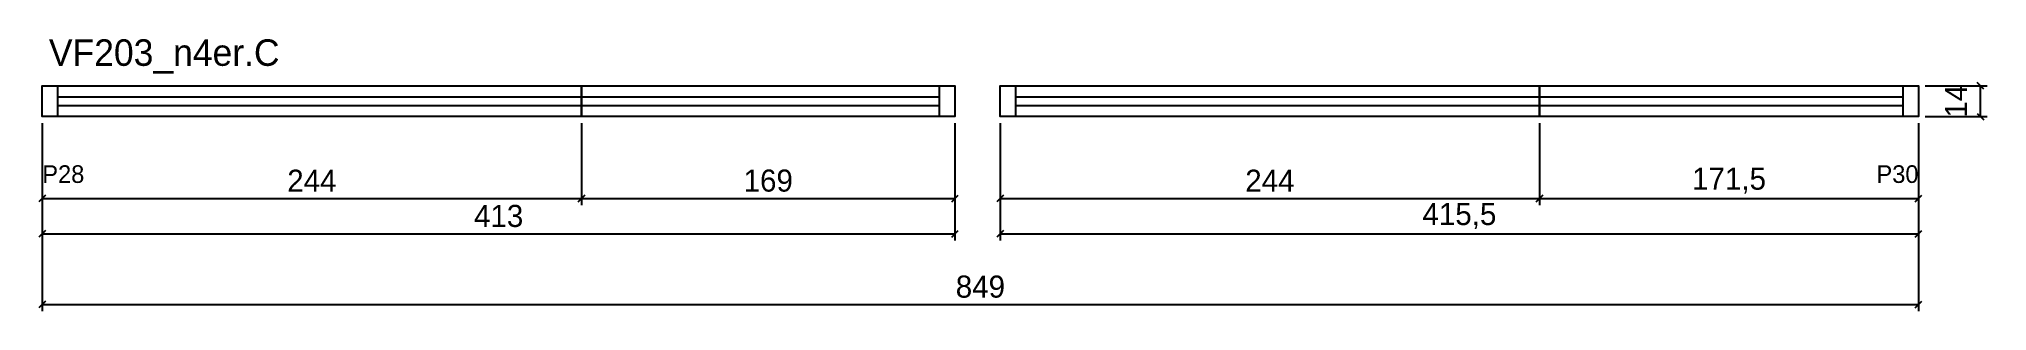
# Model space of a CAD drawing. Extents: x -10500 to 880, y -102 to 21.
# Drawn here: x -2 to 880, y -102 to 21 of the extents above; entities outside this region: 2.
import ezdxf
from ezdxf.enums import TextEntityAlignment as Align

# ---------------------------------------------------------------- set-up
doc = ezdxf.new("R2010")
doc.units = 0
for name, color, linetype in [('5', 5, 'Continuous'), ('COTA', 241, 'Continuous'), ('NOMENCLATURA', 7, 'Continuous'), ('Painéis', 200, 'Continuous'), ('SARR_2.2x7', 40, 'Continuous'), ('SARR_EDITAR', 141, 'Continuous')]:
    doc.layers.add(name, color=color, linetype=linetype)
doc.dimstyles.new('PAINEL', dxfattribs={"dimtxt": 10, "dimasz": 3, "dimexe": 3, "dimexo": 3, "dimgap": 3, "dimtad": 1, "dimblk": 'OBLIQUE', "dimblk1": 'OBLIQUE', "dimcen": 2.5, "dimclrd": 4, "dimclre": 4, "dimclrt": 240, "dimazin": 3, "dimtfac": 1, "dimtmove": 0, "dimatfit": 3})

# ---------------------------------------------------------------- blocks, each defined once
blk = doc.blocks.new('_OBLIQUE')
at = {"color": 0, "linetype": 'BYBLOCK'}
blk.add_line((-0.5, -0.5), (0.5, 0.5), dxfattribs=at)

msp = doc.modelspace()

# ---------------------------------------------------------------- linework, layer by layer
msp.add_line((-9500, 0), (-9490, 0))
at = {"layer": 'Painéis'}
for p, q in [((244, -14), (244, 0)), ((677.5, -14), (677.5, 0))]:
    msp.add_line(p, q, dxfattribs=at)
for points in [[(244, -14), (0, -14), (0, 0), (244, 0)], [(244, 0), (413, 0), (413, -14), (244, -14)], [(677.5, -14), (433.5, -14), (433.5, 0), (677.5, 0)], [(677.5, 0), (849, 0), (849, -14), (677.5, -14)]]:
    msp.add_lwpolyline(points, close=True, dxfattribs=at)
at = {"layer": 'SARR_2.2x7'}
for p, q in [((7, -14), (7, 0)), ((406, -14), (406, 0)), ((440.5, -14), (440.5, 0)), ((842, -14), (842, 0)), ((7, -5), (406, -5)), ((440.5, -5), (842, -5)), ((7, -9), (406, -9)), ((440.5, -9), (842, -9))]:
    msp.add_line(p, q, dxfattribs=at)
at = {"layer": 'SARR_EDITAR'}
msp.add_line((-10500, 0), (-10490, 0), dxfattribs=at)

# ---------------------------------------------------------------- texts
at = {"layer": '5'}
msp.add_text('P28', height=8, dxfattribs=at).set_placement((0, -44))
msp.add_text('P30', height=8, dxfattribs=at).set_placement((849, -44), align=Align.RIGHT)
at = {"layer": 'NOMENCLATURA'}
msp.add_text('VF203_n4er.C', height=12, dxfattribs=at).set_placement((3, 9))

# ---------------------------------------------------------------- dimensions: what is measured, and where the dimension line sits
at = {"layer": 'COTA'}
msp.add_linear_dim(base=(877, -14), p1=(849, -14), p2=(849, 0), angle=90, dimstyle='PAINEL', dxfattribs=at).render()
for base, p1, p2 in [((0, -51), (0, -14), (244, -14)), ((0, -67), (0, -14), (413, -14)), ((0, -99), (0, -14), (849, -14)), ((244, -51), (244, -14), (413, -14)), ((433.5, -51), (433.5, -14), (677.5, -14)), ((433.5, -67), (433.5, -14), (849, -14)), ((677.5, -51), (677.5, -14), (849, -14))]:
    msp.add_linear_dim(base=base, p1=p1, p2=p2, dimstyle='PAINEL', dxfattribs=at).render()

doc.saveas('drawing.dxf')
